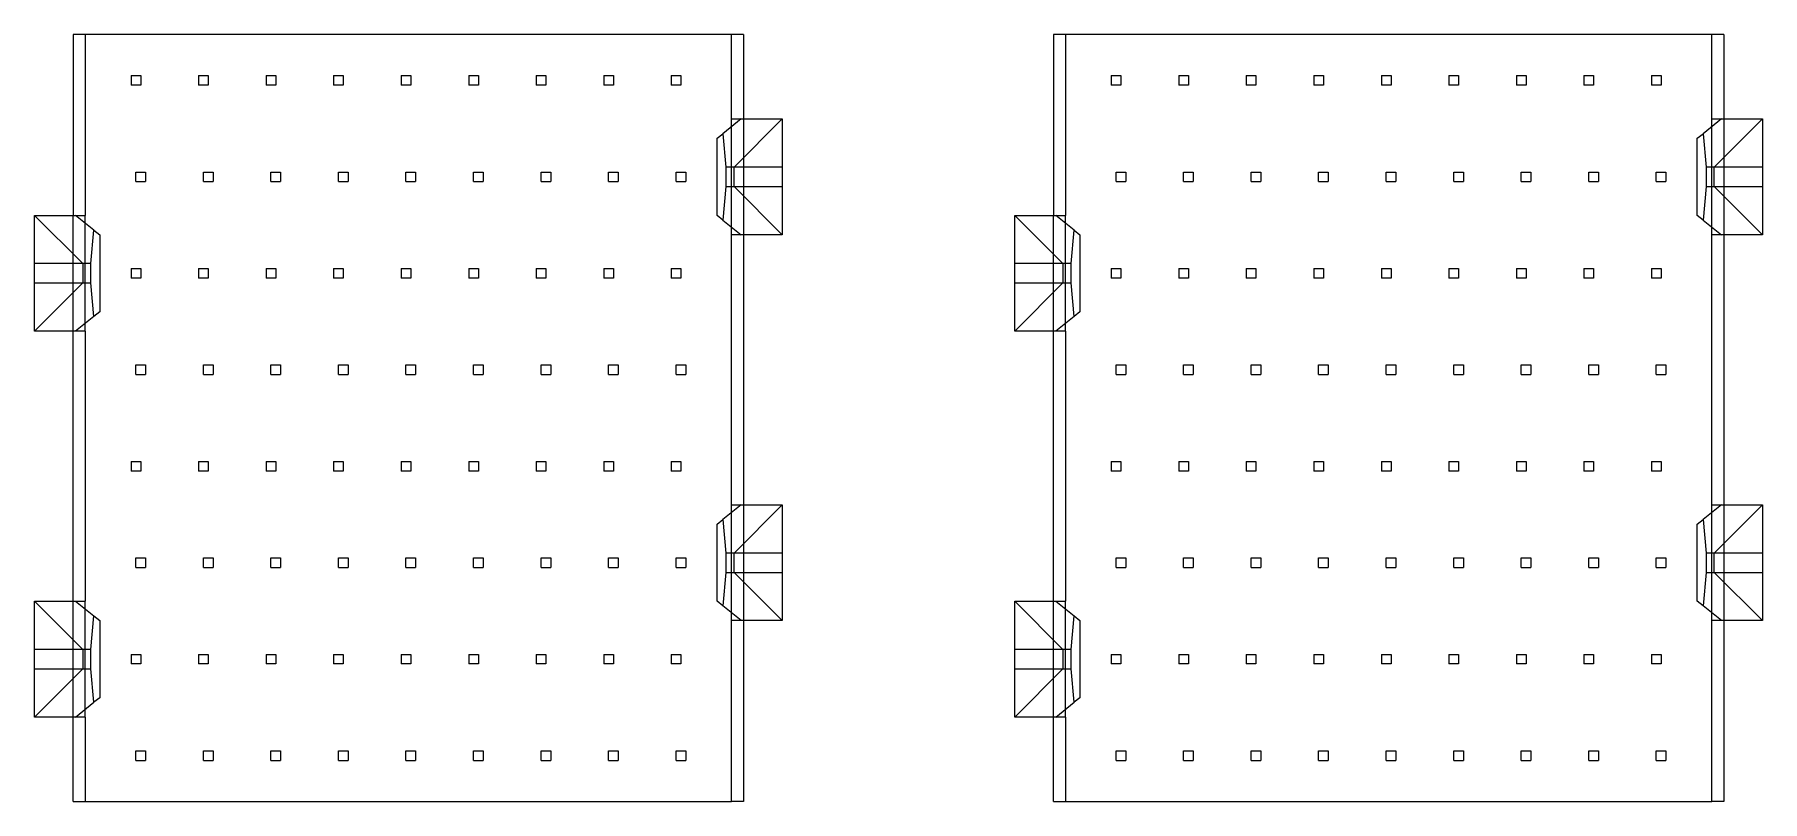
# Model space of a CAD drawing. Header units: millimetres. Extents: x -84 to 500, y -79 to 331.
# Drawn here: x 136.81 to 172.63, y 120.05 to 135.95 of the extents above; entities that cross this region are included whole.
import ezdxf
from ezdxf.lldxf.tags import DXFTag

# ---------------------------------------------------------------- set-up
doc = ezdxf.new("R2010")
doc.units = ezdxf.units.MM
tags = doc.linetypes.add('HIDDEN', pattern=[1.905, 1.27, -0.635]).pattern_tags.tags
tags[6:7] = [DXFTag(74, 4), DXFTag(75, 0), DXFTag(340, '0'), DXFTag(46, 1.0), DXFTag(50, 0.0), DXFTag(44, 0.0), DXFTag(45, 0.0)]
tags[4:5] = [DXFTag(74, 4), DXFTag(75, 0), DXFTag(340, '0'), DXFTag(46, 1.0), DXFTag(50, 0.0), DXFTag(44, 0.0), DXFTag(45, 0.0)]

msp = doc.modelspace()

# ---------------------------------------------------------------- linework, layer by layer
at = {"color": 7, "linetype": 'Continuous', "lineweight": 15}
for p, q in [((137.61, 135.95), (137.61, 132.2)), ((137.86, 135.95), (137.61, 135.95)), ((137.86, 135.95), (137.86, 132.2)), ((151.26, 135.95), (137.86, 135.95)), ((151.26, 134.2), (151.26, 135.95)), ((151.51, 135.95), (151.26, 135.95)), ((151.51, 135.95), (151.51, 134.2)), ((157.93, 135.95), (157.93, 132.2)), ((158.18, 135.95), (157.93, 135.95)), ((158.18, 135.95), (158.18, 132.2)), ((171.58, 135.95), (158.18, 135.95)), ((171.58, 134.2), (171.58, 135.95)), ((171.83, 135.95), (171.58, 135.95)), ((171.83, 135.95), (171.83, 134.2)), ((151.46, 134.2), (151.079, 133.895)), ((151.26, 134.2), (151.46, 134.2)), ((152.31, 134.2), (151.31, 133.2)), ((151.46, 134.2), (152.31, 134.2)), ((152.31, 134.2), (152.31, 133.2)), ((171.78, 134.2), (171.399, 133.895)), ((171.58, 134.2), (171.78, 134.2)), ((172.63, 134.2), (171.63, 133.2)), ((171.78, 134.2), (172.63, 134.2)), ((172.63, 134.2), (172.63, 133.2)), ((150.96, 133.8), (151.079, 133.895)), ((150.96, 132.2), (150.96, 133.8)), ((151.079, 133.895), (151.14, 133.2)), ((171.28, 133.8), (171.399, 133.895)), ((171.28, 132.2), (171.28, 133.8)), ((171.399, 133.895), (171.46, 133.2)), ((151.14, 133.2), (151.14, 132.8)), ((151.31, 133.2), (151.14, 133.2)), ((151.31, 132.8), (151.31, 133.2)), ((152.31, 133.2), (151.31, 133.2)), ((152.31, 133.2), (152.31, 132.8)), ((171.46, 133.2), (171.46, 132.8)), ((171.63, 133.2), (171.46, 133.2)), ((171.63, 132.8), (171.63, 133.2)), ((172.63, 133.2), (171.63, 133.2)), ((172.63, 133.2), (172.63, 132.8)), ((151.14, 132.8), (151.079, 132.105)), ((151.14, 132.8), (151.31, 132.8)), ((151.31, 132.8), (152.31, 131.8)), ((151.31, 132.8), (152.31, 132.8)), ((152.31, 132.8), (152.31, 131.8)), ((171.46, 132.8), (171.399, 132.105)), ((171.46, 132.8), (171.63, 132.8)), ((171.63, 132.8), (172.63, 131.8)), ((171.63, 132.8), (172.63, 132.8)), ((172.63, 132.8), (172.63, 131.8)), ((137.81, 131.2), (136.81, 132.2)), ((136.81, 131.2), (136.81, 132.2)), ((136.81, 132.2), (137.66, 132.2)), ((138.041, 131.895), (137.66, 132.2)), ((137.66, 132.2), (137.86, 132.2)), ((151.079, 132.105), (150.96, 132.2)), ((158.13, 131.2), (157.13, 132.2)), ((157.13, 131.2), (157.13, 132.2)), ((157.13, 132.2), (157.98, 132.2)), ((158.361, 131.895), (157.98, 132.2)), ((157.98, 132.2), (158.18, 132.2)), ((171.399, 132.105), (171.28, 132.2)), ((137.98, 131.2), (138.041, 131.895)), ((138.041, 131.895), (138.16, 131.8)), ((151.079, 132.105), (151.46, 131.8)), ((158.3, 131.2), (158.361, 131.895)), ((158.361, 131.895), (158.48, 131.8)), ((171.399, 132.105), (171.78, 131.8)), ((138.16, 131.8), (138.16, 130.2)), ((151.26, 126.2), (151.26, 131.8)), ((151.46, 131.8), (151.26, 131.8)), ((152.31, 131.8), (151.46, 131.8)), ((151.51, 131.8), (151.51, 126.2)), ((158.48, 131.8), (158.48, 130.2)), ((171.58, 126.2), (171.58, 131.8)), ((171.78, 131.8), (171.58, 131.8)), ((172.63, 131.8), (171.78, 131.8)), ((171.83, 131.8), (171.83, 126.2)), ((136.81, 130.8), (136.81, 131.2)), ((137.81, 131.2), (136.81, 131.2)), ((137.81, 131.2), (137.81, 130.8)), ((137.98, 131.2), (137.81, 131.2)), ((137.98, 130.8), (137.98, 131.2)), ((157.13, 130.8), (157.13, 131.2)), ((158.13, 131.2), (157.13, 131.2)), ((158.13, 131.2), (158.13, 130.8)), ((158.3, 131.2), (158.13, 131.2)), ((158.3, 130.8), (158.3, 131.2)), ((136.81, 130.8), (137.81, 130.8)), ((136.81, 129.8), (136.81, 130.8)), ((136.81, 129.8), (137.81, 130.8)), ((137.81, 130.8), (137.98, 130.8)), ((138.041, 130.105), (137.98, 130.8)), ((157.13, 130.8), (158.13, 130.8)), ((157.13, 129.8), (158.13, 130.8)), ((157.13, 129.8), (157.13, 130.8)), ((158.13, 130.8), (158.3, 130.8)), ((158.361, 130.105), (158.3, 130.8)), ((138.041, 130.105), (137.66, 129.8)), ((138.16, 130.2), (138.041, 130.105)), ((158.361, 130.105), (157.98, 129.8)), ((158.48, 130.2), (158.361, 130.105)), ((137.66, 129.8), (136.81, 129.8)), ((137.61, 124.2), (137.61, 129.8)), ((137.86, 129.8), (137.66, 129.8)), ((137.86, 129.8), (137.86, 124.2)), ((157.98, 129.8), (157.13, 129.8)), ((157.93, 124.2), (157.93, 129.8)), ((158.18, 129.8), (157.98, 129.8)), ((158.18, 129.8), (158.18, 124.2)), ((151.46, 126.2), (151.079, 125.895)), ((151.26, 126.2), (151.46, 126.2)), ((152.31, 126.2), (151.31, 125.2)), ((151.46, 126.2), (152.31, 126.2)), ((152.31, 126.2), (152.31, 125.2)), ((171.78, 126.2), (171.399, 125.895)), ((171.58, 126.2), (171.78, 126.2)), ((172.63, 126.2), (171.63, 125.2)), ((171.78, 126.2), (172.63, 126.2)), ((172.63, 126.2), (172.63, 125.2)), ((150.96, 125.8), (151.079, 125.895)), ((150.96, 124.2), (150.96, 125.8)), ((151.079, 125.895), (151.14, 125.2)), ((171.28, 125.8), (171.399, 125.895)), ((171.28, 124.2), (171.28, 125.8)), ((171.399, 125.895), (171.46, 125.2)), ((151.14, 125.2), (151.14, 124.8)), ((151.31, 125.2), (151.14, 125.2)), ((151.31, 124.8), (151.31, 125.2)), ((152.31, 125.2), (151.31, 125.2)), ((152.31, 125.2), (152.31, 124.8)), ((171.46, 125.2), (171.46, 124.8)), ((171.63, 125.2), (171.46, 125.2)), ((171.63, 124.8), (171.63, 125.2)), ((172.63, 125.2), (171.63, 125.2)), ((172.63, 125.2), (172.63, 124.8)), ((151.14, 124.8), (151.079, 124.105)), ((151.14, 124.8), (151.31, 124.8)), ((151.31, 124.8), (152.31, 124.8)), ((151.31, 124.8), (152.31, 123.8)), ((152.31, 124.8), (152.31, 123.8)), ((171.46, 124.8), (171.399, 124.105)), ((171.46, 124.8), (171.63, 124.8)), ((171.63, 124.8), (172.63, 124.8)), ((171.63, 124.8), (172.63, 123.8)), ((172.63, 124.8), (172.63, 123.8)), ((137.81, 123.2), (136.81, 124.2)), ((136.81, 123.2), (136.81, 124.2)), ((136.81, 124.2), (137.66, 124.2)), ((137.66, 124.2), (138.041, 123.895)), ((137.66, 124.2), (137.86, 124.2)), ((151.079, 124.105), (150.96, 124.2)), ((151.46, 123.8), (151.079, 124.105)), ((157.13, 124.2), (157.98, 124.2)), ((158.13, 123.2), (157.13, 124.2)), ((157.13, 123.2), (157.13, 124.2)), ((157.98, 124.2), (158.361, 123.895)), ((157.98, 124.2), (158.18, 124.2)), ((171.399, 124.105), (171.28, 124.2)), ((171.78, 123.8), (171.399, 124.105)), ((137.98, 123.2), (138.041, 123.895)), ((138.041, 123.895), (138.16, 123.8)), ((138.16, 123.8), (138.16, 122.2)), ((151.26, 120.05), (151.26, 123.8)), ((151.46, 123.8), (151.26, 123.8)), ((152.31, 123.8), (151.46, 123.8)), ((151.51, 123.8), (151.51, 120.05)), ((158.3, 123.2), (158.361, 123.895)), ((158.361, 123.895), (158.48, 123.8)), ((158.48, 123.8), (158.48, 122.2)), ((171.58, 120.05), (171.58, 123.8)), ((171.78, 123.8), (171.58, 123.8)), ((172.63, 123.8), (171.78, 123.8)), ((171.83, 123.8), (171.83, 120.05)), ((136.81, 122.8), (136.81, 123.2)), ((137.81, 123.2), (136.81, 123.2)), ((137.98, 123.2), (137.81, 123.2)), ((137.81, 123.2), (137.81, 122.8)), ((137.98, 122.8), (137.98, 123.2)), ((157.13, 122.8), (157.13, 123.2)), ((158.13, 123.2), (157.13, 123.2)), ((158.3, 123.2), (158.13, 123.2)), ((158.13, 123.2), (158.13, 122.8)), ((158.3, 122.8), (158.3, 123.2)), ((136.81, 121.8), (137.81, 122.8)), ((136.81, 122.8), (137.81, 122.8)), ((136.81, 121.8), (136.81, 122.8)), ((137.81, 122.8), (137.98, 122.8)), ((138.041, 122.105), (137.98, 122.8)), ((157.13, 121.8), (158.13, 122.8)), ((157.13, 122.8), (158.13, 122.8)), ((157.13, 121.8), (157.13, 122.8)), ((158.13, 122.8), (158.3, 122.8)), ((158.361, 122.105), (158.3, 122.8)), ((138.16, 122.2), (138.041, 122.105)), ((158.48, 122.2), (158.361, 122.105)), ((137.66, 121.8), (136.81, 121.8)), ((137.61, 120.05), (137.61, 121.8)), ((137.66, 121.8), (138.041, 122.105)), ((137.86, 121.8), (137.66, 121.8)), ((137.86, 121.8), (137.86, 120.05)), ((157.98, 121.8), (157.13, 121.8)), ((157.93, 120.05), (157.93, 121.8)), ((157.98, 121.8), (158.361, 122.105)), ((158.18, 121.8), (157.98, 121.8)), ((158.18, 121.8), (158.18, 120.05)), ((137.61, 120.05), (137.86, 120.05)), ((137.86, 120.05), (151.26, 120.05)), ((151.51, 120.05), (151.26, 120.05)), ((157.93, 120.05), (158.18, 120.05)), ((158.18, 120.05), (171.58, 120.05)), ((171.83, 120.05), (171.58, 120.05))]:
    msp.add_line(p, q, dxfattribs=at)
at = {"color": 7, "linetype": 'HIDDEN', "lineweight": 0}
for p, q in [((138.81, 135.1), (138.81, 134.9)), ((138.81, 135.1), (139.01, 135.1)), ((139.01, 135.1), (139.01, 134.9)), ((140.21, 135.1), (140.41, 135.1)), ((140.21, 135.1), (140.21, 134.9)), ((140.41, 135.1), (140.41, 134.9)), ((141.61, 135.1), (141.81, 135.1)), ((141.61, 135.1), (141.61, 134.9)), ((141.81, 135.1), (141.81, 134.9)), ((143.01, 135.1), (143.21, 135.1)), ((143.01, 135.1), (143.01, 134.9)), ((143.21, 135.1), (143.21, 134.9)), ((144.41, 135.1), (144.61, 135.1)), ((144.41, 135.1), (144.41, 134.9)), ((144.61, 135.1), (144.61, 134.9)), ((145.81, 135.1), (146.01, 135.1)), ((145.81, 135.1), (145.81, 134.9)), ((146.01, 135.1), (146.01, 134.9)), ((147.21, 135.1), (147.41, 135.1)), ((147.21, 135.1), (147.21, 134.9)), ((147.41, 135.1), (147.41, 134.9)), ((148.61, 135.1), (148.81, 135.1)), ((148.61, 135.1), (148.61, 134.9)), ((148.81, 135.1), (148.81, 134.9)), ((150.01, 135.1), (150.21, 135.1)), ((150.01, 135.1), (150.01, 134.9)), ((150.21, 135.1), (150.21, 134.9)), ((159.13, 135.1), (159.13, 134.9)), ((159.13, 135.1), (159.33, 135.1)), ((159.33, 135.1), (159.33, 134.9)), ((160.53, 135.1), (160.73, 135.1)), ((160.53, 135.1), (160.53, 134.9)), ((160.73, 135.1), (160.73, 134.9)), ((161.93, 135.1), (161.93, 134.9)), ((161.93, 135.1), (162.13, 135.1)), ((162.13, 135.1), (162.13, 134.9)), ((163.33, 135.1), (163.33, 134.9)), ((163.33, 135.1), (163.53, 135.1)), ((163.53, 135.1), (163.53, 134.9)), ((164.73, 135.1), (164.93, 135.1)), ((164.73, 135.1), (164.73, 134.9)), ((164.93, 135.1), (164.93, 134.9)), ((166.13, 135.1), (166.13, 134.9)), ((166.13, 135.1), (166.33, 135.1)), ((166.33, 135.1), (166.33, 134.9)), ((167.53, 135.1), (167.73, 135.1)), ((167.53, 135.1), (167.53, 134.9)), ((167.73, 135.1), (167.73, 134.9)), ((168.93, 135.1), (168.93, 134.9)), ((168.93, 135.1), (169.13, 135.1)), ((169.13, 135.1), (169.13, 134.9)), ((170.33, 135.1), (170.53, 135.1)), ((170.33, 135.1), (170.33, 134.9)), ((170.53, 135.1), (170.53, 134.9)), ((139.01, 134.9), (138.81, 134.9)), ((140.41, 134.9), (140.21, 134.9)), ((141.81, 134.9), (141.61, 134.9)), ((143.21, 134.9), (143.01, 134.9)), ((144.61, 134.9), (144.41, 134.9)), ((146.01, 134.9), (145.81, 134.9)), ((147.41, 134.9), (147.21, 134.9)), ((148.81, 134.9), (148.61, 134.9)), ((150.21, 134.9), (150.01, 134.9)), ((159.33, 134.9), (159.13, 134.9)), ((160.73, 134.9), (160.53, 134.9)), ((162.13, 134.9), (161.93, 134.9)), ((163.53, 134.9), (163.33, 134.9)), ((164.93, 134.9), (164.73, 134.9)), ((166.33, 134.9), (166.13, 134.9)), ((167.73, 134.9), (167.53, 134.9)), ((169.13, 134.9), (168.93, 134.9)), ((170.53, 134.9), (170.33, 134.9)), ((151.26, 131.8), (151.26, 134.2)), ((151.51, 134.2), (151.51, 131.8)), ((171.58, 131.8), (171.58, 134.2)), ((171.83, 134.2), (171.83, 131.8)), ((138.91, 133.1), (139.11, 133.1)), ((138.91, 132.9), (138.91, 133.1)), ((138.91, 132.9), (139.11, 132.9)), ((139.11, 133.1), (139.11, 132.9)), ((140.31, 132.9), (140.31, 133.1)), ((140.31, 133.1), (140.51, 133.1)), ((140.31, 132.9), (140.51, 132.9)), ((140.51, 133.1), (140.51, 132.9)), ((141.71, 132.9), (141.71, 133.1)), ((141.71, 133.1), (141.91, 133.1)), ((141.71, 132.9), (141.91, 132.9)), ((141.91, 133.1), (141.91, 132.9)), ((143.11, 132.9), (143.11, 133.1)), ((143.11, 133.1), (143.31, 133.1)), ((143.11, 132.9), (143.31, 132.9)), ((143.31, 133.1), (143.31, 132.9)), ((144.51, 132.9), (144.51, 133.1)), ((144.51, 133.1), (144.71, 133.1)), ((144.51, 132.9), (144.71, 132.9)), ((144.71, 133.1), (144.71, 132.9)), ((145.91, 132.9), (145.91, 133.1)), ((145.91, 133.1), (146.11, 133.1)), ((145.91, 132.9), (146.11, 132.9)), ((146.11, 133.1), (146.11, 132.9)), ((147.31, 132.9), (147.31, 133.1)), ((147.31, 133.1), (147.51, 133.1)), ((147.31, 132.9), (147.51, 132.9)), ((147.51, 133.1), (147.51, 132.9)), ((148.71, 132.9), (148.71, 133.1)), ((148.71, 133.1), (148.91, 133.1)), ((148.71, 132.9), (148.91, 132.9)), ((148.91, 133.1), (148.91, 132.9)), ((150.11, 133.1), (150.31, 133.1)), ((150.11, 132.9), (150.11, 133.1)), ((150.11, 132.9), (150.31, 132.9)), ((150.31, 133.1), (150.31, 132.9)), ((159.23, 132.9), (159.23, 133.1)), ((159.23, 133.1), (159.43, 133.1)), ((159.23, 132.9), (159.43, 132.9)), ((159.43, 133.1), (159.43, 132.9)), ((160.63, 133.1), (160.83, 133.1)), ((160.63, 132.9), (160.63, 133.1)), ((160.63, 132.9), (160.83, 132.9)), ((160.83, 133.1), (160.83, 132.9)), ((162.03, 133.1), (162.23, 133.1)), ((162.03, 132.9), (162.03, 133.1)), ((162.03, 132.9), (162.23, 132.9)), ((162.23, 133.1), (162.23, 132.9)), ((163.43, 133.1), (163.63, 133.1)), ((163.43, 132.9), (163.43, 133.1)), ((163.43, 132.9), (163.63, 132.9)), ((163.63, 133.1), (163.63, 132.9)), ((164.83, 133.1), (165.03, 133.1)), ((164.83, 132.9), (164.83, 133.1)), ((164.83, 132.9), (165.03, 132.9)), ((165.03, 133.1), (165.03, 132.9)), ((166.23, 132.9), (166.23, 133.1)), ((166.23, 133.1), (166.43, 133.1)), ((166.23, 132.9), (166.43, 132.9)), ((166.43, 133.1), (166.43, 132.9)), ((167.63, 133.1), (167.83, 133.1)), ((167.63, 132.9), (167.63, 133.1)), ((167.63, 132.9), (167.83, 132.9)), ((167.83, 133.1), (167.83, 132.9)), ((169.03, 133.1), (169.23, 133.1)), ((169.03, 132.9), (169.03, 133.1)), ((169.03, 132.9), (169.23, 132.9)), ((169.23, 133.1), (169.23, 132.9)), ((170.43, 133.1), (170.63, 133.1)), ((170.43, 132.9), (170.43, 133.1)), ((170.43, 132.9), (170.63, 132.9)), ((170.63, 133.1), (170.63, 132.9)), ((137.61, 129.8), (137.61, 132.2)), ((137.86, 129.8), (137.86, 132.2)), ((157.93, 129.8), (157.93, 132.2)), ((158.18, 129.8), (158.18, 132.2)), ((138.81, 131.1), (139.01, 131.1)), ((138.81, 131.1), (138.81, 130.9)), ((139.01, 130.9), (138.81, 130.9)), ((139.01, 131.1), (139.01, 130.9)), ((140.21, 131.1), (140.41, 131.1)), ((140.21, 131.1), (140.21, 130.9)), ((140.41, 130.9), (140.21, 130.9)), ((140.41, 131.1), (140.41, 130.9)), ((141.61, 131.1), (141.61, 130.9)), ((141.61, 131.1), (141.81, 131.1)), ((141.81, 130.9), (141.61, 130.9)), ((141.81, 131.1), (141.81, 130.9)), ((143.01, 131.1), (143.21, 131.1)), ((143.01, 131.1), (143.01, 130.9)), ((143.21, 130.9), (143.01, 130.9)), ((143.21, 131.1), (143.21, 130.9)), ((144.41, 131.1), (144.61, 131.1)), ((144.41, 131.1), (144.41, 130.9)), ((144.61, 130.9), (144.41, 130.9)), ((144.61, 131.1), (144.61, 130.9)), ((145.81, 131.1), (146.01, 131.1)), ((145.81, 131.1), (145.81, 130.9)), ((146.01, 130.9), (145.81, 130.9)), ((146.01, 131.1), (146.01, 130.9)), ((147.21, 131.1), (147.41, 131.1)), ((147.21, 131.1), (147.21, 130.9)), ((147.41, 130.9), (147.21, 130.9)), ((147.41, 131.1), (147.41, 130.9)), ((148.61, 131.1), (148.61, 130.9)), ((148.61, 131.1), (148.81, 131.1)), ((148.81, 130.9), (148.61, 130.9)), ((148.81, 131.1), (148.81, 130.9)), ((150.01, 131.1), (150.21, 131.1)), ((150.01, 131.1), (150.01, 130.9)), ((150.21, 130.9), (150.01, 130.9)), ((150.21, 131.1), (150.21, 130.9)), ((159.13, 131.1), (159.33, 131.1)), ((159.13, 131.1), (159.13, 130.9)), ((159.33, 130.9), (159.13, 130.9)), ((159.33, 131.1), (159.33, 130.9)), ((160.53, 131.1), (160.53, 130.9)), ((160.53, 131.1), (160.73, 131.1)), ((160.73, 130.9), (160.53, 130.9)), ((160.73, 131.1), (160.73, 130.9)), ((161.93, 131.1), (161.93, 130.9)), ((161.93, 131.1), (162.13, 131.1)), ((162.13, 130.9), (161.93, 130.9)), ((162.13, 131.1), (162.13, 130.9)), ((163.33, 131.1), (163.53, 131.1)), ((163.33, 131.1), (163.33, 130.9)), ((163.53, 130.9), (163.33, 130.9)), ((163.53, 131.1), (163.53, 130.9)), ((164.73, 131.1), (164.93, 131.1)), ((164.73, 131.1), (164.73, 130.9)), ((164.93, 130.9), (164.73, 130.9)), ((164.93, 131.1), (164.93, 130.9)), ((166.13, 131.1), (166.33, 131.1)), ((166.13, 131.1), (166.13, 130.9)), ((166.33, 130.9), (166.13, 130.9)), ((166.33, 131.1), (166.33, 130.9)), ((167.53, 131.1), (167.53, 130.9)), ((167.53, 131.1), (167.73, 131.1)), ((167.73, 130.9), (167.53, 130.9)), ((167.73, 131.1), (167.73, 130.9)), ((168.93, 131.1), (169.13, 131.1)), ((168.93, 131.1), (168.93, 130.9)), ((169.13, 130.9), (168.93, 130.9)), ((169.13, 131.1), (169.13, 130.9)), ((170.33, 131.1), (170.53, 131.1)), ((170.33, 131.1), (170.33, 130.9)), ((170.53, 130.9), (170.33, 130.9)), ((170.53, 131.1), (170.53, 130.9)), ((138.91, 129.1), (139.11, 129.1)), ((138.91, 128.9), (138.91, 129.1)), ((139.11, 129.1), (139.11, 128.9)), ((140.31, 128.9), (140.31, 129.1)), ((140.31, 129.1), (140.51, 129.1)), ((140.51, 129.1), (140.51, 128.9)), ((141.71, 128.9), (141.71, 129.1)), ((141.71, 129.1), (141.91, 129.1)), ((141.91, 129.1), (141.91, 128.9)), ((143.11, 128.9), (143.11, 129.1)), ((143.11, 129.1), (143.31, 129.1)), ((143.31, 129.1), (143.31, 128.9)), ((144.51, 128.9), (144.51, 129.1)), ((144.51, 129.1), (144.71, 129.1)), ((144.71, 129.1), (144.71, 128.9)), ((145.91, 128.9), (145.91, 129.1)), ((145.91, 129.1), (146.11, 129.1)), ((146.11, 129.1), (146.11, 128.9)), ((147.31, 128.9), (147.31, 129.1)), ((147.31, 129.1), (147.51, 129.1)), ((147.51, 129.1), (147.51, 128.9)), ((148.71, 128.9), (148.71, 129.1)), ((148.71, 129.1), (148.91, 129.1)), ((148.91, 129.1), (148.91, 128.9)), ((150.11, 128.9), (150.11, 129.1)), ((150.11, 129.1), (150.31, 129.1)), ((150.31, 129.1), (150.31, 128.9)), ((159.23, 128.9), (159.23, 129.1)), ((159.23, 129.1), (159.43, 129.1)), ((159.43, 129.1), (159.43, 128.9)), ((160.63, 128.9), (160.63, 129.1)), ((160.63, 129.1), (160.83, 129.1)), ((160.83, 129.1), (160.83, 128.9)), ((162.03, 129.1), (162.23, 129.1)), ((162.03, 128.9), (162.03, 129.1)), ((162.23, 129.1), (162.23, 128.9)), ((163.43, 129.1), (163.63, 129.1)), ((163.43, 128.9), (163.43, 129.1)), ((163.63, 129.1), (163.63, 128.9)), ((164.83, 129.1), (165.03, 129.1)), ((164.83, 128.9), (164.83, 129.1)), ((165.03, 129.1), (165.03, 128.9)), ((166.23, 129.1), (166.43, 129.1)), ((166.23, 128.9), (166.23, 129.1)), ((166.43, 129.1), (166.43, 128.9)), ((167.63, 128.9), (167.63, 129.1)), ((167.63, 129.1), (167.83, 129.1)), ((167.83, 129.1), (167.83, 128.9)), ((169.03, 129.1), (169.23, 129.1)), ((169.03, 128.9), (169.03, 129.1)), ((169.23, 129.1), (169.23, 128.9)), ((170.43, 128.9), (170.43, 129.1)), ((170.43, 129.1), (170.63, 129.1)), ((170.63, 129.1), (170.63, 128.9)), ((138.91, 128.9), (139.11, 128.9)), ((140.31, 128.9), (140.51, 128.9)), ((141.71, 128.9), (141.91, 128.9)), ((143.11, 128.9), (143.31, 128.9)), ((144.51, 128.9), (144.71, 128.9)), ((145.91, 128.9), (146.11, 128.9)), ((147.31, 128.9), (147.51, 128.9)), ((148.71, 128.9), (148.91, 128.9)), ((150.11, 128.9), (150.31, 128.9)), ((159.23, 128.9), (159.43, 128.9)), ((160.63, 128.9), (160.83, 128.9)), ((162.03, 128.9), (162.23, 128.9)), ((163.43, 128.9), (163.63, 128.9)), ((164.83, 128.9), (165.03, 128.9)), ((166.23, 128.9), (166.43, 128.9)), ((167.63, 128.9), (167.83, 128.9)), ((169.03, 128.9), (169.23, 128.9)), ((170.43, 128.9), (170.63, 128.9)), ((138.81, 127.1), (139.01, 127.1)), ((138.81, 127.1), (138.81, 126.9)), ((139.01, 126.9), (138.81, 126.9)), ((139.01, 127.1), (139.01, 126.9)), ((140.21, 127.1), (140.41, 127.1)), ((140.21, 127.1), (140.21, 126.9)), ((140.41, 126.9), (140.21, 126.9)), ((140.41, 127.1), (140.41, 126.9)), ((141.61, 127.1), (141.61, 126.9)), ((141.61, 127.1), (141.81, 127.1)), ((141.81, 126.9), (141.61, 126.9)), ((141.81, 127.1), (141.81, 126.9)), ((143.01, 127.1), (143.01, 126.9)), ((143.01, 127.1), (143.21, 127.1)), ((143.21, 126.9), (143.01, 126.9)), ((143.21, 127.1), (143.21, 126.9)), ((144.41, 127.1), (144.41, 126.9)), ((144.41, 127.1), (144.61, 127.1)), ((144.61, 126.9), (144.41, 126.9)), ((144.61, 127.1), (144.61, 126.9)), ((145.81, 127.1), (145.81, 126.9)), ((145.81, 127.1), (146.01, 127.1)), ((146.01, 126.9), (145.81, 126.9)), ((146.01, 127.1), (146.01, 126.9)), ((147.21, 127.1), (147.21, 126.9)), ((147.21, 127.1), (147.41, 127.1)), ((147.41, 126.9), (147.21, 126.9)), ((147.41, 127.1), (147.41, 126.9)), ((148.61, 127.1), (148.61, 126.9)), ((148.61, 127.1), (148.81, 127.1)), ((148.81, 126.9), (148.61, 126.9)), ((148.81, 127.1), (148.81, 126.9)), ((150.01, 127.1), (150.21, 127.1)), ((150.01, 127.1), (150.01, 126.9)), ((150.21, 126.9), (150.01, 126.9)), ((150.21, 127.1), (150.21, 126.9)), ((159.13, 127.1), (159.13, 126.9)), ((159.13, 127.1), (159.33, 127.1)), ((159.33, 126.9), (159.13, 126.9)), ((159.33, 127.1), (159.33, 126.9)), ((160.53, 127.1), (160.53, 126.9)), ((160.53, 127.1), (160.73, 127.1)), ((160.73, 126.9), (160.53, 126.9)), ((160.73, 127.1), (160.73, 126.9)), ((161.93, 127.1), (161.93, 126.9)), ((161.93, 127.1), (162.13, 127.1)), ((162.13, 126.9), (161.93, 126.9)), ((162.13, 127.1), (162.13, 126.9)), ((163.33, 127.1), (163.33, 126.9)), ((163.33, 127.1), (163.53, 127.1)), ((163.53, 126.9), (163.33, 126.9)), ((163.53, 127.1), (163.53, 126.9)), ((164.73, 127.1), (164.73, 126.9)), ((164.73, 127.1), (164.93, 127.1)), ((164.93, 126.9), (164.73, 126.9)), ((164.93, 127.1), (164.93, 126.9)), ((166.13, 127.1), (166.13, 126.9)), ((166.13, 127.1), (166.33, 127.1)), ((166.33, 126.9), (166.13, 126.9)), ((166.33, 127.1), (166.33, 126.9)), ((167.53, 127.1), (167.53, 126.9)), ((167.53, 127.1), (167.73, 127.1)), ((167.73, 126.9), (167.53, 126.9)), ((167.73, 127.1), (167.73, 126.9)), ((168.93, 127.1), (168.93, 126.9)), ((168.93, 127.1), (169.13, 127.1)), ((169.13, 126.9), (168.93, 126.9)), ((169.13, 127.1), (169.13, 126.9)), ((170.33, 127.1), (170.53, 127.1)), ((170.33, 127.1), (170.33, 126.9)), ((170.53, 126.9), (170.33, 126.9)), ((170.53, 127.1), (170.53, 126.9)), ((151.26, 123.8), (151.26, 126.2)), ((151.51, 126.2), (151.51, 123.8)), ((171.58, 123.8), (171.58, 126.2)), ((171.83, 126.2), (171.83, 123.8)), ((138.91, 124.9), (138.91, 125.1)), ((138.91, 125.1), (139.11, 125.1)), ((139.11, 125.1), (139.11, 124.9)), ((140.31, 124.9), (140.31, 125.1)), ((140.31, 125.1), (140.51, 125.1)), ((140.51, 125.1), (140.51, 124.9)), ((141.71, 124.9), (141.71, 125.1)), ((141.71, 125.1), (141.91, 125.1)), ((141.91, 125.1), (141.91, 124.9)), ((143.11, 124.9), (143.11, 125.1)), ((143.11, 125.1), (143.31, 125.1)), ((143.31, 125.1), (143.31, 124.9)), ((144.51, 124.9), (144.51, 125.1)), ((144.51, 125.1), (144.71, 125.1)), ((144.71, 125.1), (144.71, 124.9)), ((145.91, 124.9), (145.91, 125.1)), ((145.91, 125.1), (146.11, 125.1)), ((146.11, 125.1), (146.11, 124.9)), ((147.31, 124.9), (147.31, 125.1)), ((147.31, 125.1), (147.51, 125.1)), ((147.51, 125.1), (147.51, 124.9)), ((148.71, 124.9), (148.71, 125.1)), ((148.71, 125.1), (148.91, 125.1)), ((148.91, 125.1), (148.91, 124.9)), ((150.11, 124.9), (150.11, 125.1)), ((150.11, 125.1), (150.31, 125.1)), ((150.31, 125.1), (150.31, 124.9)), ((159.23, 124.9), (159.23, 125.1)), ((159.23, 125.1), (159.43, 125.1)), ((159.43, 125.1), (159.43, 124.9)), ((160.63, 124.9), (160.63, 125.1)), ((160.63, 125.1), (160.83, 125.1)), ((160.83, 125.1), (160.83, 124.9)), ((162.03, 124.9), (162.03, 125.1)), ((162.03, 125.1), (162.23, 125.1)), ((162.23, 125.1), (162.23, 124.9)), ((163.43, 124.9), (163.43, 125.1)), ((163.43, 125.1), (163.63, 125.1)), ((163.63, 125.1), (163.63, 124.9)), ((164.83, 124.9), (164.83, 125.1)), ((164.83, 125.1), (165.03, 125.1)), ((165.03, 125.1), (165.03, 124.9)), ((166.23, 125.1), (166.43, 125.1)), ((166.23, 124.9), (166.23, 125.1)), ((166.43, 125.1), (166.43, 124.9)), ((167.63, 124.9), (167.63, 125.1)), ((167.63, 125.1), (167.83, 125.1)), ((167.83, 125.1), (167.83, 124.9)), ((169.03, 125.1), (169.23, 125.1)), ((169.03, 124.9), (169.03, 125.1)), ((169.23, 125.1), (169.23, 124.9)), ((170.43, 125.1), (170.63, 125.1)), ((170.43, 124.9), (170.43, 125.1)), ((170.63, 125.1), (170.63, 124.9)), ((138.91, 124.9), (139.11, 124.9)), ((140.31, 124.9), (140.51, 124.9)), ((141.71, 124.9), (141.91, 124.9)), ((143.11, 124.9), (143.31, 124.9)), ((144.51, 124.9), (144.71, 124.9)), ((145.91, 124.9), (146.11, 124.9)), ((147.31, 124.9), (147.51, 124.9)), ((148.71, 124.9), (148.91, 124.9)), ((150.11, 124.9), (150.31, 124.9)), ((159.23, 124.9), (159.43, 124.9)), ((160.63, 124.9), (160.83, 124.9)), ((162.03, 124.9), (162.23, 124.9)), ((163.43, 124.9), (163.63, 124.9)), ((164.83, 124.9), (165.03, 124.9)), ((166.23, 124.9), (166.43, 124.9)), ((167.63, 124.9), (167.83, 124.9)), ((169.03, 124.9), (169.23, 124.9)), ((170.43, 124.9), (170.63, 124.9)), ((137.61, 121.8), (137.61, 124.2)), ((137.86, 121.8), (137.86, 124.2)), ((157.93, 121.8), (157.93, 124.2)), ((158.18, 121.8), (158.18, 124.2)), ((138.81, 123.1), (139.01, 123.1)), ((138.81, 123.1), (138.81, 122.9)), ((139.01, 122.9), (138.81, 122.9)), ((139.01, 123.1), (139.01, 122.9)), ((140.21, 123.1), (140.41, 123.1)), ((140.21, 123.1), (140.21, 122.9)), ((140.41, 122.9), (140.21, 122.9)), ((140.41, 123.1), (140.41, 122.9)), ((141.61, 123.1), (141.81, 123.1)), ((141.61, 123.1), (141.61, 122.9)), ((141.81, 122.9), (141.61, 122.9)), ((141.81, 123.1), (141.81, 122.9)), ((143.01, 123.1), (143.01, 122.9)), ((143.01, 123.1), (143.21, 123.1)), ((143.21, 122.9), (143.01, 122.9)), ((143.21, 123.1), (143.21, 122.9)), ((144.41, 123.1), (144.41, 122.9)), ((144.41, 123.1), (144.61, 123.1)), ((144.61, 122.9), (144.41, 122.9)), ((144.61, 123.1), (144.61, 122.9)), ((145.81, 123.1), (146.01, 123.1)), ((145.81, 123.1), (145.81, 122.9)), ((146.01, 122.9), (145.81, 122.9)), ((146.01, 123.1), (146.01, 122.9)), ((147.21, 123.1), (147.41, 123.1)), ((147.21, 123.1), (147.21, 122.9)), ((147.41, 122.9), (147.21, 122.9)), ((147.41, 123.1), (147.41, 122.9)), ((148.61, 123.1), (148.81, 123.1)), ((148.61, 123.1), (148.61, 122.9)), ((148.81, 122.9), (148.61, 122.9)), ((148.81, 123.1), (148.81, 122.9)), ((150.01, 123.1), (150.21, 123.1)), ((150.01, 123.1), (150.01, 122.9)), ((150.21, 122.9), (150.01, 122.9)), ((150.21, 123.1), (150.21, 122.9)), ((159.13, 123.1), (159.33, 123.1)), ((159.13, 123.1), (159.13, 122.9)), ((159.33, 122.9), (159.13, 122.9)), ((159.33, 123.1), (159.33, 122.9)), ((160.53, 123.1), (160.53, 122.9)), ((160.53, 123.1), (160.73, 123.1)), ((160.73, 122.9), (160.53, 122.9)), ((160.73, 123.1), (160.73, 122.9)), ((161.93, 123.1), (162.13, 123.1)), ((161.93, 123.1), (161.93, 122.9)), ((162.13, 122.9), (161.93, 122.9)), ((162.13, 123.1), (162.13, 122.9)), ((163.33, 123.1), (163.53, 123.1)), ((163.33, 123.1), (163.33, 122.9)), ((163.53, 122.9), (163.33, 122.9)), ((163.53, 123.1), (163.53, 122.9)), ((164.73, 123.1), (164.73, 122.9)), ((164.73, 123.1), (164.93, 123.1)), ((164.93, 122.9), (164.73, 122.9)), ((164.93, 123.1), (164.93, 122.9)), ((166.13, 123.1), (166.33, 123.1)), ((166.13, 123.1), (166.13, 122.9)), ((166.33, 122.9), (166.13, 122.9)), ((166.33, 123.1), (166.33, 122.9)), ((167.53, 123.1), (167.73, 123.1)), ((167.53, 123.1), (167.53, 122.9)), ((167.73, 122.9), (167.53, 122.9)), ((167.73, 123.1), (167.73, 122.9)), ((168.93, 123.1), (169.13, 123.1)), ((168.93, 123.1), (168.93, 122.9)), ((169.13, 122.9), (168.93, 122.9)), ((169.13, 123.1), (169.13, 122.9)), ((170.33, 123.1), (170.53, 123.1)), ((170.33, 123.1), (170.33, 122.9)), ((170.53, 122.9), (170.33, 122.9)), ((170.53, 123.1), (170.53, 122.9)), ((138.91, 121.1), (139.11, 121.1)), ((138.91, 120.9), (138.91, 121.1)), ((139.11, 121.1), (139.11, 120.9)), ((140.31, 121.1), (140.51, 121.1)), ((140.31, 120.9), (140.31, 121.1)), ((140.51, 121.1), (140.51, 120.9)), ((141.71, 120.9), (141.71, 121.1)), ((141.71, 121.1), (141.91, 121.1)), ((141.91, 121.1), (141.91, 120.9)), ((143.11, 120.9), (143.11, 121.1)), ((143.11, 121.1), (143.31, 121.1)), ((143.31, 121.1), (143.31, 120.9)), ((144.51, 120.9), (144.51, 121.1)), ((144.51, 121.1), (144.71, 121.1)), ((144.71, 121.1), (144.71, 120.9)), ((145.91, 120.9), (145.91, 121.1)), ((145.91, 121.1), (146.11, 121.1)), ((146.11, 121.1), (146.11, 120.9)), ((147.31, 120.9), (147.31, 121.1)), ((147.31, 121.1), (147.51, 121.1)), ((147.51, 121.1), (147.51, 120.9)), ((148.71, 120.9), (148.71, 121.1)), ((148.71, 121.1), (148.91, 121.1)), ((148.91, 121.1), (148.91, 120.9)), ((150.11, 120.9), (150.11, 121.1)), ((150.11, 121.1), (150.31, 121.1)), ((150.31, 121.1), (150.31, 120.9)), ((159.23, 121.1), (159.43, 121.1)), ((159.23, 120.9), (159.23, 121.1)), ((159.43, 121.1), (159.43, 120.9)), ((160.63, 121.1), (160.83, 121.1)), ((160.63, 120.9), (160.63, 121.1)), ((160.83, 121.1), (160.83, 120.9)), ((162.03, 121.1), (162.23, 121.1)), ((162.03, 120.9), (162.03, 121.1)), ((162.23, 121.1), (162.23, 120.9)), ((163.43, 120.9), (163.43, 121.1)), ((163.43, 121.1), (163.63, 121.1)), ((163.63, 121.1), (163.63, 120.9)), ((164.83, 120.9), (164.83, 121.1)), ((164.83, 121.1), (165.03, 121.1)), ((165.03, 121.1), (165.03, 120.9)), ((166.23, 120.9), (166.23, 121.1)), ((166.23, 121.1), (166.43, 121.1)), ((166.43, 121.1), (166.43, 120.9)), ((167.63, 121.1), (167.83, 121.1)), ((167.63, 120.9), (167.63, 121.1)), ((167.83, 121.1), (167.83, 120.9)), ((169.03, 121.1), (169.23, 121.1)), ((169.03, 120.9), (169.03, 121.1)), ((169.23, 121.1), (169.23, 120.9)), ((170.43, 121.1), (170.63, 121.1)), ((170.43, 120.9), (170.43, 121.1)), ((170.63, 121.1), (170.63, 120.9)), ((138.91, 120.9), (139.11, 120.9)), ((140.31, 120.9), (140.51, 120.9)), ((141.71, 120.9), (141.91, 120.9)), ((143.11, 120.9), (143.31, 120.9)), ((144.51, 120.9), (144.71, 120.9)), ((145.91, 120.9), (146.11, 120.9)), ((147.31, 120.9), (147.51, 120.9)), ((148.71, 120.9), (148.91, 120.9)), ((150.11, 120.9), (150.31, 120.9)), ((159.23, 120.9), (159.43, 120.9)), ((160.63, 120.9), (160.83, 120.9)), ((162.03, 120.9), (162.23, 120.9)), ((163.43, 120.9), (163.63, 120.9)), ((164.83, 120.9), (165.03, 120.9)), ((166.23, 120.9), (166.43, 120.9)), ((167.63, 120.9), (167.83, 120.9)), ((169.03, 120.9), (169.23, 120.9)), ((170.43, 120.9), (170.63, 120.9))]:
    msp.add_line(p, q, dxfattribs=at)

doc.saveas('drawing.dxf')
